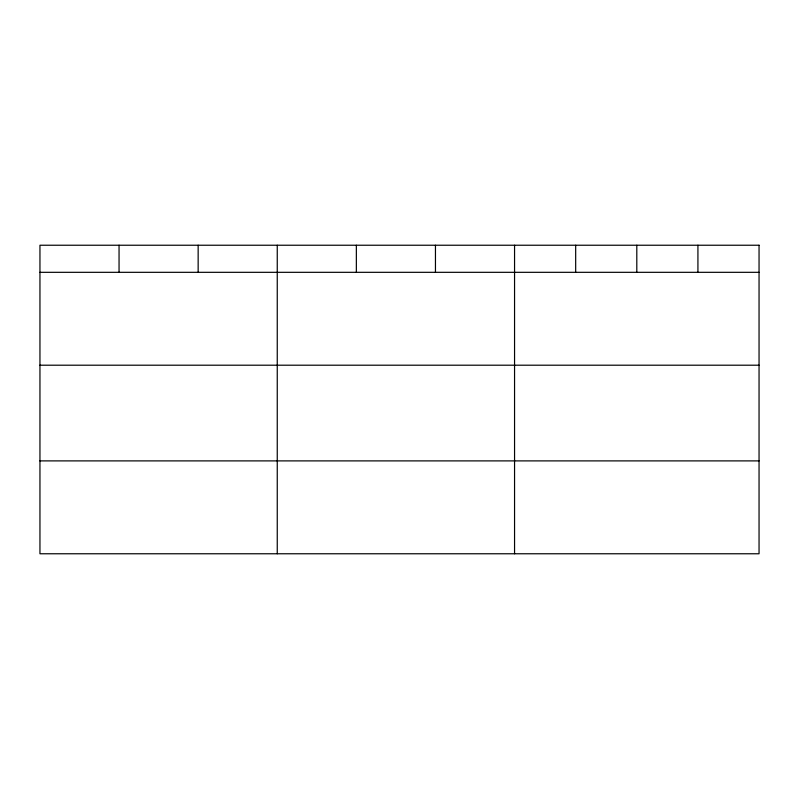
<?xml version="1.0" encoding="UTF-8"?>
<svg xmlns="http://www.w3.org/2000/svg" width="799" height="799" viewBox="0 0 799 799"><rect width="100%" height="100%" fill="white"/><g stroke="black" fill="none" stroke-linecap="round" stroke-linejoin="round"><path stroke-width="1.2" d="M39.95 272.319L759.05 272.319M39.95 365.203L759.05 365.203M39.95 460.893L759.05 460.893M697.926 245.233L697.926 272.319M636.803 245.233L636.803 272.319M575.679 245.233L575.679 272.319M514.556 245.233L514.556 553.767M435.455 245.233L435.455 272.319M356.354 245.233L356.354 272.319M277.253 245.233L277.253 553.767M198.152 245.233L198.152 272.319M119.051 245.233L119.051 272.319M759.05 245.233L39.95 245.233L39.95 553.767L759.05 553.767L759.05 245.233"/></g></svg>
